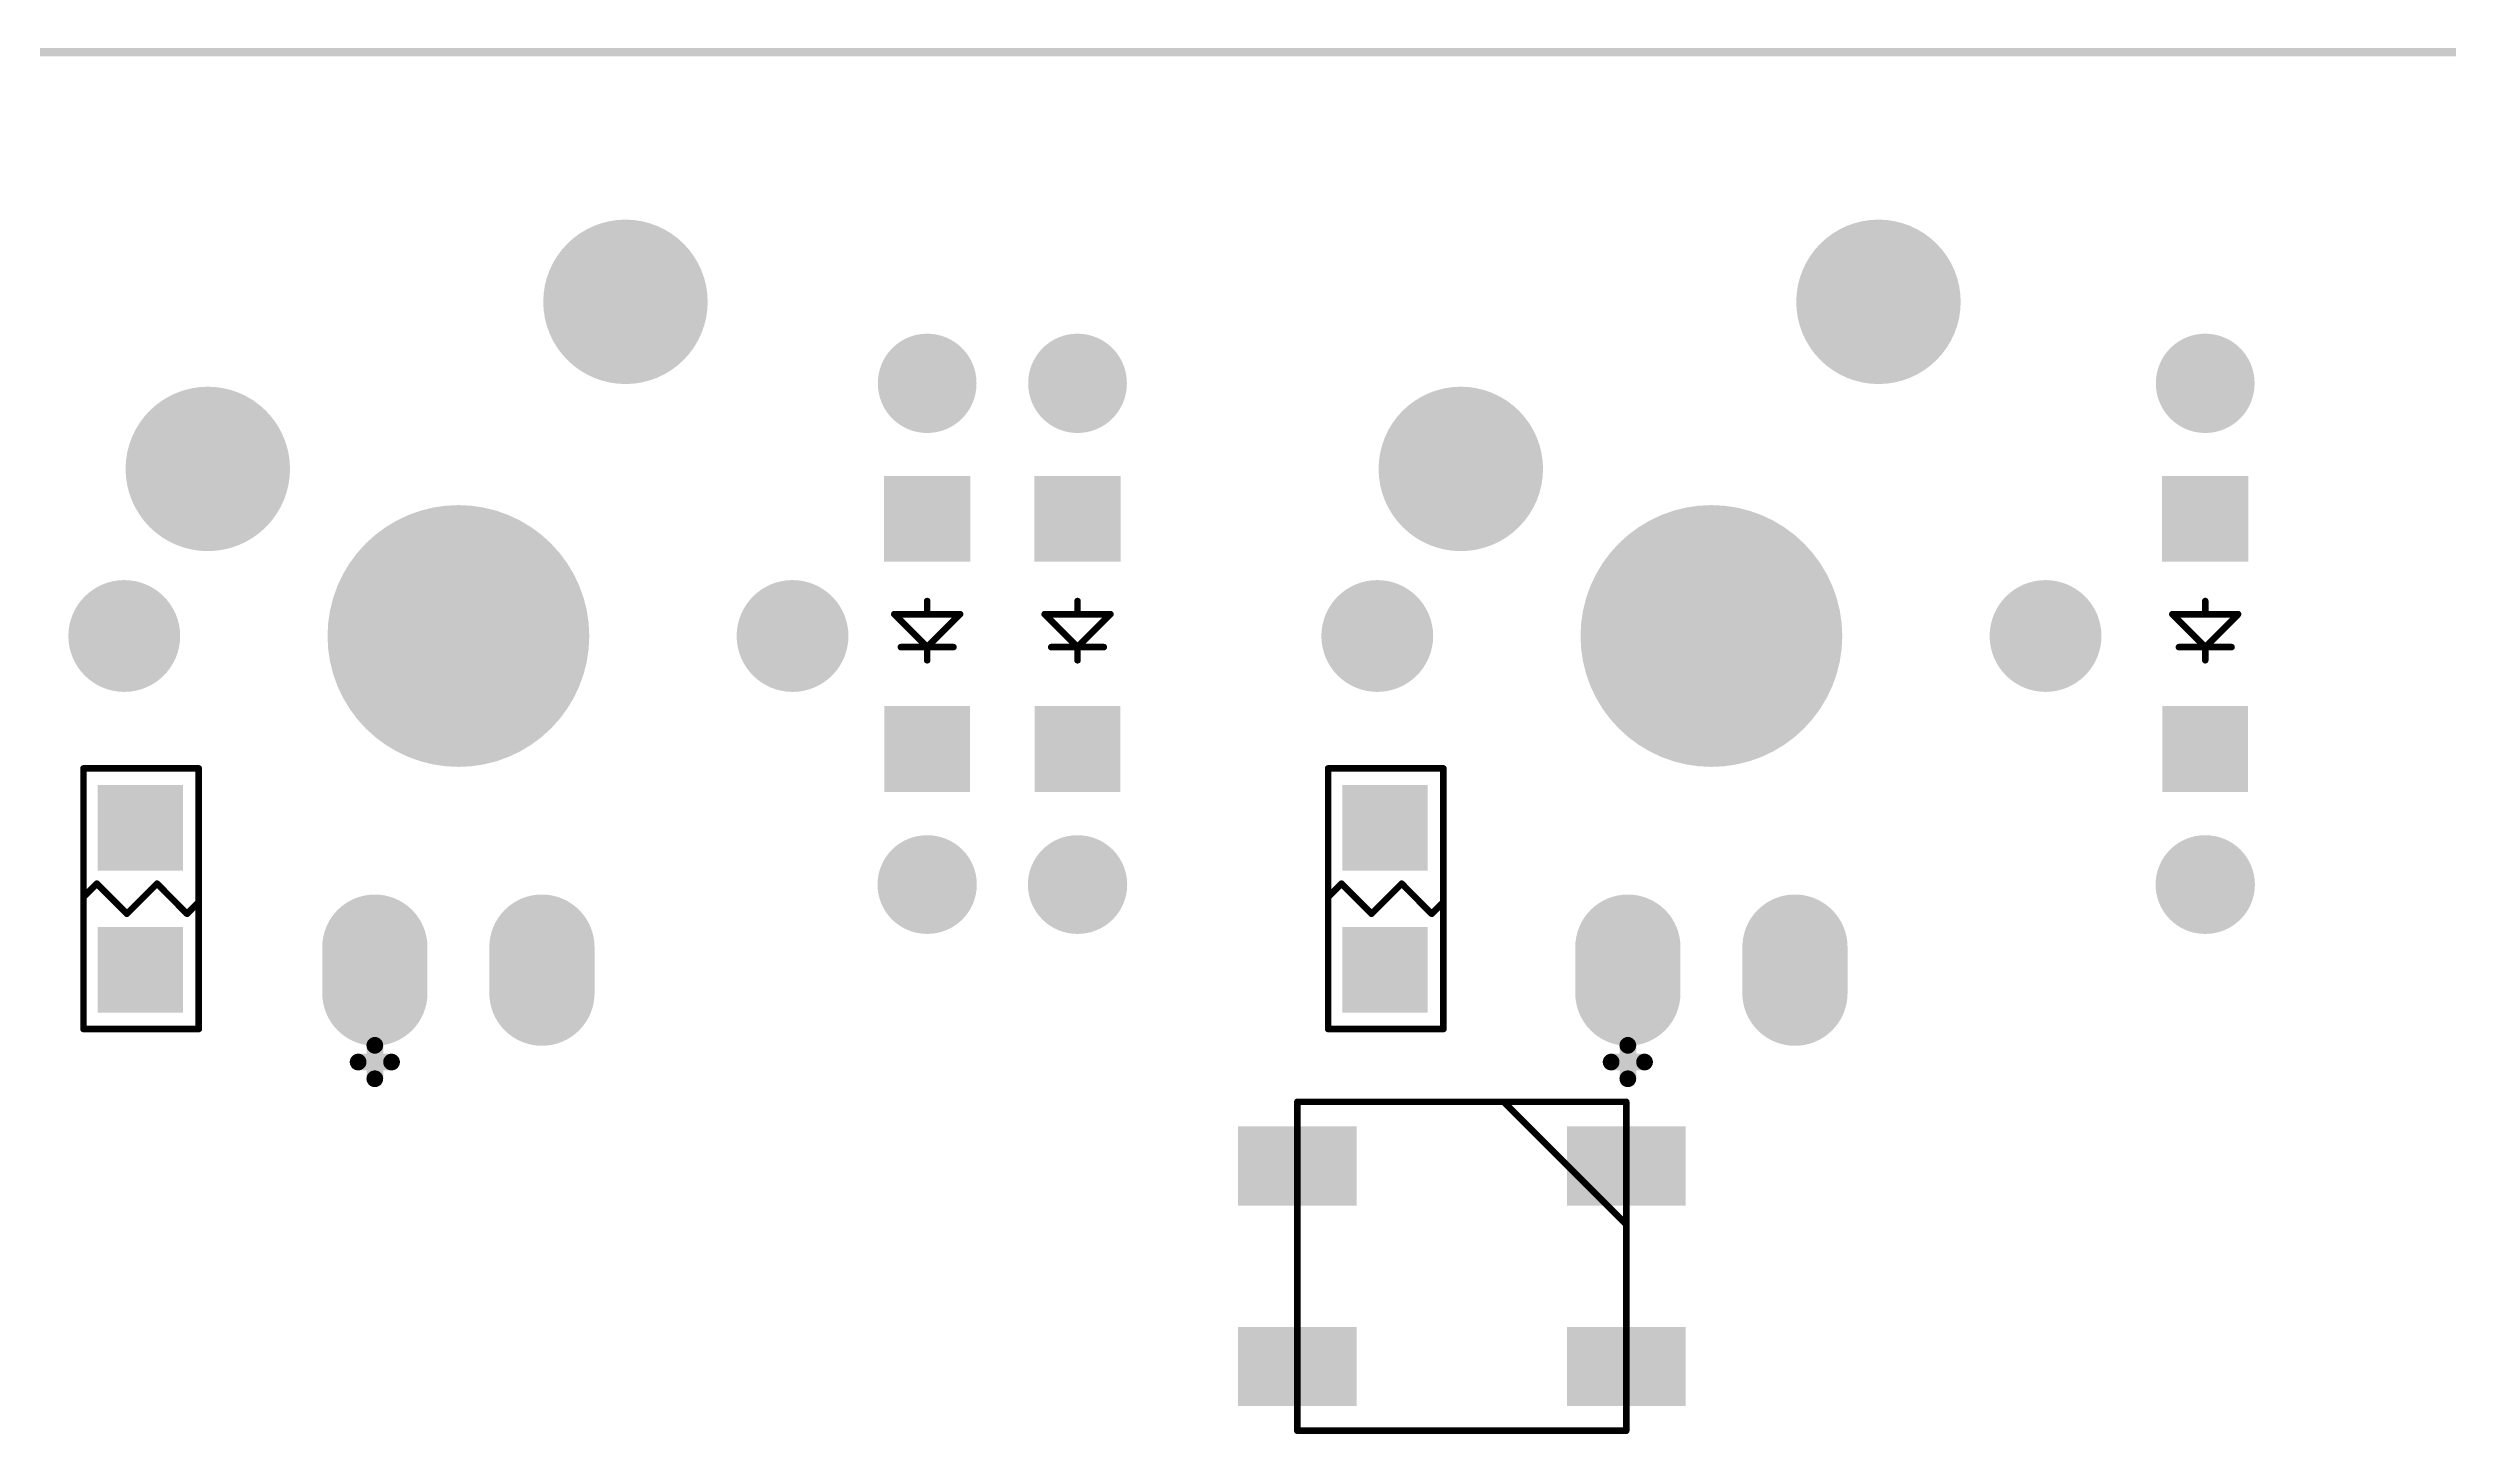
# Model space of a CAD drawing. Extents: x 407 to 769, y 688 to 804.
# Drawn here: x 448.61 to 485.09, y 781.6 to 802.67 of the extents above; entities that cross this region are included whole.
import ezdxf

# ---------------------------------------------------------------- set-up
doc = ezdxf.new("R2010")
doc.units = 0
doc.layers.get('0').update_dxf_attribs({"linetype": 'CONTINUOUS'})
for name, color, linetype in [('BOTTOMOVERLAY', 54, 'CONTINUOUS'), ('BOTTOMPASTE', 16, 'CONTINUOUS'), ('BOTTOMSOLDER', 6, 'CONTINUOUS'), ('KEEPOUTLAYER', 6, 'CONTINUOUS'), ('MULTILAYER', 9, 'CONTINUOUS'), ('TOPSOLDER', 216, 'CONTINUOUS')]:
    doc.layers.add(name, color=color, linetype=linetype)

# ---------------------------------------------------------------- blocks, each defined once
blk = doc.blocks.new('IN4148G_B_119')
at = {"layer": 'BOTTOMOVERLAY', "const_width": 0.1}
for points in [[(0, 0.4), (0, 0.2)], [(0, 0.2), (-0.5, -0.3)], [(0.4, 0.2), (-0.4, 0.2)], [(0.5, -0.3), (0, 0.2)], [(0.5, -0.3), (-0.5, -0.3)], [(0, -0.3), (0, -0.5)]]:
    blk.add_lwpolyline(points, dxfattribs=at)
at = {"layer": 'BOTTOMOVERLAY', "const_width": 0.05}
for points in [[(-0.025, 0.4, 1), (0.025, 0.4, 1)], [(-0.425, 0.2, 1), (-0.375, 0.2, 1)], [(-0.025, 0.2, 1), (0.025, 0.2, 1)], [(-0.025, 0.2, 1), (0.025, 0.2, 1)], [(-0.025, 0.2, 1), (0.025, 0.2, 1)], [(0.375, 0.2, 1), (0.425, 0.2, 1)], [(-0.525, -0.3, 1), (-0.475, -0.3, 1)], [(-0.525, -0.3, 1), (-0.475, -0.3, 1)], [(-0.025, -0.3, 1), (0.025, -0.3, 1)], [(0.475, -0.3, 1), (0.525, -0.3, 1)], [(0.475, -0.3, 1), (0.525, -0.3, 1)], [(-0.025, -0.5, 1), (0.025, -0.5, 1)]]:
    blk.add_lwpolyline(points, format="xyb", close=True, dxfattribs=at)
at = {"layer": 'BOTTOMPASTE'}
for points in [[(-0.65, 1.095), (0.65, 1.095), (-0.65, 2.405), (0.65, 2.405)], [(-0.655, -2.4), (0.655, -2.4), (-0.655, -1.1), (0.655, -1.1)]]:
    blk.add_solid(points, dxfattribs=at)
at = {"layer": 'BOTTOMSOLDER', "const_width": 1.5}
for points in [[(0.005, 3.81), (-0.005, 3.81)], [(0, -3.805), (0, -3.815)]]:
    blk.add_lwpolyline(points, dxfattribs=at)
at = {"layer": 'BOTTOMSOLDER', "const_width": 0.75}
for points in [[(-0.38, 3.81, 1), (0.37, 3.81, 1)], [(-0.37, 3.81, 1), (0.38, 3.81, 1)], [(-0.375, -3.805, 1), (0.375, -3.805, 1)], [(-0.375, -3.815, 1), (0.375, -3.815, 1)]]:
    blk.add_lwpolyline(points, format="xyb", close=True, dxfattribs=at)
at = {"layer": 'BOTTOMSOLDER'}
for points in [[(-0.65, 1.095), (0.65, 1.095), (-0.65, 2.405), (0.65, 2.405)], [(-0.655, -2.4), (0.655, -2.4), (-0.655, -1.1), (0.655, -1.1)]]:
    blk.add_solid(points, dxfattribs=at)
at = {"layer": 'MULTILAYER', "const_width": 1.5}
for points in [[(0.005, 3.81), (-0.005, 3.81)], [(0, -3.805), (0, -3.815)]]:
    blk.add_lwpolyline(points, dxfattribs=at)
at = {"layer": 'MULTILAYER', "const_width": 0.75}
for points in [[(-0.38, 3.81, 1), (0.37, 3.81, 1)], [(-0.37, 3.81, 1), (0.38, 3.81, 1)], [(-0.375, -3.805, 1), (0.375, -3.805, 1)], [(-0.375, -3.815, 1), (0.375, -3.815, 1)]]:
    blk.add_lwpolyline(points, format="xyb", close=True, dxfattribs=at)
blk = doc.blocks.new('IN4148G_B_120')
at = {"layer": 'BOTTOMOVERLAY', "const_width": 0.1}
for points in [[(0, 0.4), (0, 0.2)], [(0, 0.2), (-0.5, -0.3)], [(0.4, 0.2), (-0.4, 0.2)], [(0.5, -0.3), (0, 0.2)], [(0.5, -0.3), (-0.5, -0.3)], [(0, -0.3), (0, -0.5)]]:
    blk.add_lwpolyline(points, dxfattribs=at)
at = {"layer": 'BOTTOMOVERLAY', "const_width": 0.05}
for points in [[(-0.025, 0.4, 1), (0.025, 0.4, 1)], [(-0.425, 0.2, 1), (-0.375, 0.2, 1)], [(-0.025, 0.2, 1), (0.025, 0.2, 1)], [(-0.025, 0.2, 1), (0.025, 0.2, 1)], [(-0.025, 0.2, 1), (0.025, 0.2, 1)], [(0.375, 0.2, 1), (0.425, 0.2, 1)], [(-0.525, -0.3, 1), (-0.475, -0.3, 1)], [(-0.525, -0.3, 1), (-0.475, -0.3, 1)], [(-0.025, -0.3, 1), (0.025, -0.3, 1)], [(0.475, -0.3, 1), (0.525, -0.3, 1)], [(0.475, -0.3, 1), (0.525, -0.3, 1)], [(-0.025, -0.5, 1), (0.025, -0.5, 1)]]:
    blk.add_lwpolyline(points, format="xyb", close=True, dxfattribs=at)
at = {"layer": 'BOTTOMPASTE'}
for points in [[(-0.65, 1.095), (0.65, 1.095), (-0.65, 2.405), (0.65, 2.405)], [(-0.655, -2.4), (0.655, -2.4), (-0.655, -1.1), (0.655, -1.1)]]:
    blk.add_solid(points, dxfattribs=at)
at = {"layer": 'BOTTOMSOLDER', "const_width": 1.5}
for points in [[(0.005, 3.81), (-0.005, 3.81)], [(0, -3.805), (0, -3.815)]]:
    blk.add_lwpolyline(points, dxfattribs=at)
at = {"layer": 'BOTTOMSOLDER', "const_width": 0.75}
for points in [[(-0.38, 3.81, 1), (0.37, 3.81, 1)], [(-0.37, 3.81, 1), (0.38, 3.81, 1)], [(-0.375, -3.805, 1), (0.375, -3.805, 1)], [(-0.375, -3.815, 1), (0.375, -3.815, 1)]]:
    blk.add_lwpolyline(points, format="xyb", close=True, dxfattribs=at)
at = {"layer": 'BOTTOMSOLDER'}
for points in [[(-0.65, 1.095), (0.65, 1.095), (-0.65, 2.405), (0.65, 2.405)], [(-0.655, -2.4), (0.655, -2.4), (-0.655, -1.1), (0.655, -1.1)]]:
    blk.add_solid(points, dxfattribs=at)
at = {"layer": 'MULTILAYER', "const_width": 1.5}
for points in [[(0.005, 3.81), (-0.005, 3.81)], [(0, -3.805), (0, -3.815)]]:
    blk.add_lwpolyline(points, dxfattribs=at)
at = {"layer": 'MULTILAYER', "const_width": 0.75}
for points in [[(-0.38, 3.81, 1), (0.37, 3.81, 1)], [(-0.37, 3.81, 1), (0.38, 3.81, 1)], [(-0.375, -3.805, 1), (0.375, -3.805, 1)], [(-0.375, -3.815, 1), (0.375, -3.815, 1)]]:
    blk.add_lwpolyline(points, format="xyb", close=True, dxfattribs=at)
blk = doc.blocks.new('IN4148G_B_121')
at = {"layer": 'BOTTOMOVERLAY', "const_width": 0.1}
for points in [[(0, 0.4), (0, 0.2)], [(0, 0.2), (-0.5, -0.3)], [(0.4, 0.2), (-0.4, 0.2)], [(0.5, -0.3), (0, 0.2)], [(0.5, -0.3), (-0.5, -0.3)], [(0, -0.3), (0, -0.5)]]:
    blk.add_lwpolyline(points, dxfattribs=at)
at = {"layer": 'BOTTOMOVERLAY', "const_width": 0.05}
for points in [[(-0.025, 0.4, 1), (0.025, 0.4, 1)], [(-0.425, 0.2, 1), (-0.375, 0.2, 1)], [(-0.025, 0.2, 1), (0.025, 0.2, 1)], [(-0.025, 0.2, 1), (0.025, 0.2, 1)], [(-0.025, 0.2, 1), (0.025, 0.2, 1)], [(0.375, 0.2, 1), (0.425, 0.2, 1)], [(-0.525, -0.3, 1), (-0.475, -0.3, 1)], [(-0.525, -0.3, 1), (-0.475, -0.3, 1)], [(-0.025, -0.3, 1), (0.025, -0.3, 1)], [(0.475, -0.3, 1), (0.525, -0.3, 1)], [(0.475, -0.3, 1), (0.525, -0.3, 1)], [(-0.025, -0.5, 1), (0.025, -0.5, 1)]]:
    blk.add_lwpolyline(points, format="xyb", close=True, dxfattribs=at)
at = {"layer": 'BOTTOMPASTE'}
for points in [[(-0.65, 1.095), (0.65, 1.095), (-0.65, 2.405), (0.65, 2.405)], [(-0.655, -2.4), (0.655, -2.4), (-0.655, -1.1), (0.655, -1.1)]]:
    blk.add_solid(points, dxfattribs=at)
at = {"layer": 'BOTTOMSOLDER', "const_width": 1.5}
for points in [[(0.005, 3.81), (-0.005, 3.81)], [(0, -3.805), (0, -3.815)]]:
    blk.add_lwpolyline(points, dxfattribs=at)
at = {"layer": 'BOTTOMSOLDER', "const_width": 0.75}
for points in [[(-0.38, 3.81, 1), (0.37, 3.81, 1)], [(-0.37, 3.81, 1), (0.38, 3.81, 1)], [(-0.375, -3.805, 1), (0.375, -3.805, 1)], [(-0.375, -3.815, 1), (0.375, -3.815, 1)]]:
    blk.add_lwpolyline(points, format="xyb", close=True, dxfattribs=at)
at = {"layer": 'BOTTOMSOLDER'}
for points in [[(-0.65, 1.095), (0.65, 1.095), (-0.65, 2.405), (0.65, 2.405)], [(-0.655, -2.4), (0.655, -2.4), (-0.655, -1.1), (0.655, -1.1)]]:
    blk.add_solid(points, dxfattribs=at)
at = {"layer": 'MULTILAYER', "const_width": 1.5}
for points in [[(0.005, 3.81), (-0.005, 3.81)], [(0, -3.805), (0, -3.815)]]:
    blk.add_lwpolyline(points, dxfattribs=at)
at = {"layer": 'MULTILAYER', "const_width": 0.75}
for points in [[(-0.38, 3.81, 1), (0.37, 3.81, 1)], [(-0.37, 3.81, 1), (0.38, 3.81, 1)], [(-0.375, -3.805, 1), (0.375, -3.805, 1)], [(-0.375, -3.815, 1), (0.375, -3.815, 1)]]:
    blk.add_lwpolyline(points, format="xyb", close=True, dxfattribs=at)
blk = doc.blocks.new('RGB_WS2812B_B_153')
at = {"layer": 'BOTTOMOVERLAY', "const_width": 0.1}
for points in [[(-2.5, 0), (-2.5, 2.5)], [(-2.5, 2.5), (2.5, 2.5)], [(0.635, 2.5), (2.5, 0.635)], [(2.5, -2.5), (2.5, 2.5)], [(-2.5, -2.5), (-2.5, 0)], [(-2.5, -2.5), (0, -2.5)], [(0, -2.5), (2.5, -2.5)]]:
    blk.add_lwpolyline(points, dxfattribs=at)
at = {"layer": 'BOTTOMOVERLAY', "const_width": 0.05}
for points in [[(-2.525, 2.5, 1), (-2.475, 2.5, 1)], [(-2.525, 2.5, 1), (-2.475, 2.5, 1)], [(0.61, 2.5, 1), (0.66, 2.5, 1)], [(2.475, 2.5, 1), (2.525, 2.5, 1)], [(2.475, 2.5, 1), (2.525, 2.5, 1)], [(2.475, 0.635, 1), (2.525, 0.635, 1)], [(-2.525, 0, 1), (-2.475, 0, 1)], [(-2.525, 0, 1), (-2.475, 0, 1)], [(-2.525, -2.5, 1), (-2.475, -2.5, 1)], [(-2.525, -2.5, 1), (-2.475, -2.5, 1)], [(-0.025, -2.5, 1), (0.025, -2.5, 1)], [(-0.025, -2.5, 1), (0.025, -2.5, 1)], [(2.475, -2.5, 1), (2.525, -2.5, 1)], [(2.475, -2.5, 1), (2.525, -2.5, 1)]]:
    blk.add_lwpolyline(points, format="xyb", close=True, dxfattribs=at)
at = {"layer": 'BOTTOMPASTE'}
for points in [[(-3.3, 1.024), (-1.7, 1.024), (-3.3, 2.024), (-1.7, 2.024)], [(1.7, 1.024), (3.3, 1.024), (1.7, 2.024), (3.3, 2.024)], [(-3.3, -2.024), (-1.7, -2.024), (-3.3, -1.024), (-1.7, -1.024)], [(1.7, -2.024), (3.3, -2.024), (1.7, -1.024), (3.3, -1.024)]]:
    blk.add_solid(points, dxfattribs=at)
at = {"layer": 'BOTTOMSOLDER'}
for points in [[(-3.402, 0.922), (-1.598, 0.922), (-3.402, 2.126), (-1.598, 2.126)], [(1.598, 0.922), (3.402, 0.922), (1.598, 2.126), (3.402, 2.126)], [(-3.402, -2.126), (-1.598, -2.126), (-3.402, -0.922), (-1.598, -0.922)], [(1.598, -2.126), (3.402, -2.126), (1.598, -0.922), (3.402, -0.922)]]:
    blk.add_solid(points, dxfattribs=at)
blk = doc.blocks.new('R0805_B_194')
at = {"layer": 'BOTTOMOVERLAY', "const_width": 0.1}
for points in [[(-0.889, 1.981), (0.864, 1.981)], [(-0.889, -1.981), (-0.889, 1.981)], [(0.864, -1.981), (0.864, 1.981)], [(-0.889, 0.025), (-0.686, 0.229)], [(-0.686, 0.229), (-0.229, -0.229)], [(-0.229, -0.229), (0, 0)], [(0, 0), (0.229, 0.229)], [(0.229, 0.229), (0.686, -0.229)], [(0.686, -0.229), (0.864, -0.051)], [(-0.889, -1.981), (0.864, -1.981)]]:
    blk.add_lwpolyline(points, dxfattribs=at)
at = {"layer": 'BOTTOMOVERLAY', "const_width": 0.05}
for points in [[(-0.914, 1.981, 1), (-0.864, 1.981, 1)], [(-0.914, 1.981, 1), (-0.864, 1.981, 1)], [(0.839, 1.981, 1), (0.889, 1.981, 1)], [(0.839, 1.981, 1), (0.889, 1.981, 1)], [(-0.914, 0.025, 1), (-0.864, 0.025, 1)], [(-0.711, 0.229, 1), (-0.661, 0.229, 1)], [(-0.711, 0.229, 1), (-0.661, 0.229, 1)], [(-0.025, 0, 1), (0.025, 0, 1)], [(-0.025, 0, 1), (0.025, 0, 1)], [(0.204, 0.229, 1), (0.254, 0.229, 1)], [(0.204, 0.229, 1), (0.254, 0.229, 1)], [(-0.254, -0.229, 1), (-0.204, -0.229, 1)], [(-0.254, -0.229, 1), (-0.204, -0.229, 1)], [(0.661, -0.229, 1), (0.711, -0.229, 1)], [(0.661, -0.229, 1), (0.711, -0.229, 1)], [(0.839, -0.051, 1), (0.889, -0.051, 1)], [(-0.914, -1.981, 1), (-0.864, -1.981, 1)], [(-0.914, -1.981, 1), (-0.864, -1.981, 1)], [(0.839, -1.981, 1), (0.889, -1.981, 1)], [(0.839, -1.981, 1), (0.889, -1.981, 1)]]:
    blk.add_lwpolyline(points, format="xyb", close=True, dxfattribs=at)
at = {"layer": 'BOTTOMPASTE'}
for points in [[(0.625, 0.428), (0.625, 1.728), (-0.675, 0.428), (-0.675, 1.728)], [(0.625, -1.731), (0.625, -0.431), (-0.675, -1.731), (-0.675, -0.431)]]:
    blk.add_solid(points, dxfattribs=at)
at = {"layer": 'BOTTOMSOLDER'}
for points in [[(0.625, 0.428), (0.625, 1.728), (-0.675, 0.428), (-0.675, 1.728)], [(0.625, -1.731), (0.625, -0.431), (-0.675, -1.731), (-0.675, -0.431)]]:
    blk.add_solid(points, dxfattribs=at)
blk = doc.blocks.new('R0805_B_195')
at = {"layer": 'BOTTOMOVERLAY', "const_width": 0.1}
for points in [[(-0.889, 1.981), (0.864, 1.981)], [(-0.889, -1.981), (-0.889, 1.981)], [(0.864, -1.981), (0.864, 1.981)], [(-0.889, 0.025), (-0.686, 0.229)], [(-0.686, 0.229), (-0.229, -0.229)], [(-0.229, -0.229), (0, 0)], [(0, 0), (0.229, 0.229)], [(0.229, 0.229), (0.686, -0.229)], [(0.686, -0.229), (0.864, -0.051)], [(-0.889, -1.981), (0.864, -1.981)]]:
    blk.add_lwpolyline(points, dxfattribs=at)
at = {"layer": 'BOTTOMOVERLAY', "const_width": 0.05}
for points in [[(-0.914, 1.981, 1), (-0.864, 1.981, 1)], [(-0.914, 1.981, 1), (-0.864, 1.981, 1)], [(0.839, 1.981, 1), (0.889, 1.981, 1)], [(0.839, 1.981, 1), (0.889, 1.981, 1)], [(-0.914, 0.025, 1), (-0.864, 0.025, 1)], [(-0.711, 0.229, 1), (-0.661, 0.229, 1)], [(-0.711, 0.229, 1), (-0.661, 0.229, 1)], [(-0.025, 0, 1), (0.025, 0, 1)], [(-0.025, 0, 1), (0.025, 0, 1)], [(0.204, 0.229, 1), (0.254, 0.229, 1)], [(0.204, 0.229, 1), (0.254, 0.229, 1)], [(-0.254, -0.229, 1), (-0.204, -0.229, 1)], [(-0.254, -0.229, 1), (-0.204, -0.229, 1)], [(0.661, -0.229, 1), (0.711, -0.229, 1)], [(0.661, -0.229, 1), (0.711, -0.229, 1)], [(0.839, -0.051, 1), (0.889, -0.051, 1)], [(-0.914, -1.981, 1), (-0.864, -1.981, 1)], [(-0.914, -1.981, 1), (-0.864, -1.981, 1)], [(0.839, -1.981, 1), (0.889, -1.981, 1)], [(0.839, -1.981, 1), (0.889, -1.981, 1)]]:
    blk.add_lwpolyline(points, format="xyb", close=True, dxfattribs=at)
at = {"layer": 'BOTTOMPASTE'}
for points in [[(0.625, 0.428), (0.625, 1.728), (-0.675, 0.428), (-0.675, 1.728)], [(0.625, -1.731), (0.625, -0.431), (-0.675, -1.731), (-0.675, -0.431)]]:
    blk.add_solid(points, dxfattribs=at)
at = {"layer": 'BOTTOMSOLDER'}
for points in [[(0.625, 0.428), (0.625, 1.728), (-0.675, 0.428), (-0.675, 1.728)], [(0.625, -1.731), (0.625, -0.431), (-0.675, -1.731), (-0.675, -0.431)]]:
    blk.add_solid(points, dxfattribs=at)
blk = doc.blocks.new('MX1UP__B_325')
at = {"layer": 'BOTTOMOVERLAY', "const_width": 0.254}
for points in [[(-1.27, -6.731), (-1.27, -6.223)], [(-1.524, -6.477), (-1.016, -6.477)]]:
    blk.add_lwpolyline(points, dxfattribs=at)
at = {"layer": 'BOTTOMOVERLAY', "const_width": 0.127}
for points in [[(-1.334, -6.223, 1), (-1.207, -6.223, 1)], [(-1.588, -6.477, 1), (-1.461, -6.477, 1)], [(-1.08, -6.477, 1), (-0.953, -6.477, 1)], [(-1.334, -6.731, 1), (-1.207, -6.731, 1)]]:
    blk.add_lwpolyline(points, format="xyb", close=True, dxfattribs=at)
at = {"layer": 'BOTTOMSOLDER'}
for points, const_width in [([(1.915, 5.08, 1), (3.165, 5.08, 1)], 1.25), ([(-4.435, 2.54, 1), (-3.185, 2.54, 1)], 1.25), ([(-0.995, 0, 1), (0.995, 0, 1)], 1.99), ([(-5.505, 0, 1), (-4.655, 0, 1)], 0.85), ([(4.655, 0, 1), (5.505, 0, 1)], 0.85), ([(-1.67, -4.73, 1), (-0.87, -4.73, 1)], 0.8), ([(0.87, -4.73, 1), (1.67, -4.73, 1)], 0.8), ([(-1.67, -5.43, 1), (-0.87, -5.43, 1)], 0.8), ([(0.87, -5.43, 1), (1.67, -5.43, 1)], 0.8)]:
    blk.add_lwpolyline(points, format="xyb", close=True, dxfattribs=dict(at, const_width=const_width))
at = {"layer": 'BOTTOMSOLDER', "const_width": 1.6}
for points in [[(-1.27, -5.43), (-1.27, -4.73)], [(1.27, -5.43), (1.27, -4.73)]]:
    blk.add_lwpolyline(points, dxfattribs=at)
at = {"layer": 'MULTILAYER'}
for points, const_width in [([(1.915, 5.08, 1), (3.165, 5.08, 1)], 1.25), ([(-4.435, 2.54, 1), (-3.185, 2.54, 1)], 1.25), ([(-0.995, 0, 1), (0.995, 0, 1)], 1.99), ([(-5.505, 0, 1), (-4.655, 0, 1)], 0.85), ([(4.655, 0, 1), (5.505, 0, 1)], 0.85), ([(-1.67, -4.73, 1), (-0.87, -4.73, 1)], 0.8), ([(0.87, -4.73, 1), (1.67, -4.73, 1)], 0.8), ([(-1.67, -5.43, 1), (-0.87, -5.43, 1)], 0.8), ([(0.87, -5.43, 1), (1.67, -5.43, 1)], 0.8)]:
    blk.add_lwpolyline(points, format="xyb", close=True, dxfattribs=dict(at, const_width=const_width))
at = {"layer": 'MULTILAYER', "const_width": 1.6}
for points in [[(-1.27, -5.43), (-1.27, -4.73)], [(1.27, -5.43), (1.27, -4.73)]]:
    blk.add_lwpolyline(points, dxfattribs=at)
at = {"layer": 'TOPSOLDER'}
for points, const_width in [([(1.915, 5.08, 1), (3.165, 5.08, 1)], 1.25), ([(-4.435, 2.54, 1), (-3.185, 2.54, 1)], 1.25), ([(-0.995, 0, 1), (0.995, 0, 1)], 1.99), ([(-5.505, 0, 1), (-4.655, 0, 1)], 0.85), ([(4.655, 0, 1), (5.505, 0, 1)], 0.85), ([(-1.67, -4.73, 1), (-0.87, -4.73, 1)], 0.8), ([(0.87, -4.73, 1), (1.67, -4.73, 1)], 0.8), ([(-1.67, -5.43, 1), (-0.87, -5.43, 1)], 0.8), ([(0.87, -5.43, 1), (1.67, -5.43, 1)], 0.8)]:
    blk.add_lwpolyline(points, format="xyb", close=True, dxfattribs=dict(at, const_width=const_width))
at = {"layer": 'TOPSOLDER', "const_width": 1.6}
for points in [[(-1.27, -5.43), (-1.27, -4.73)], [(1.27, -5.43), (1.27, -4.73)]]:
    blk.add_lwpolyline(points, dxfattribs=at)
blk = doc.blocks.new('MX1UP__B_326')
at = {"layer": 'BOTTOMOVERLAY', "const_width": 0.254}
for points in [[(-1.27, -6.731), (-1.27, -6.223)], [(-1.524, -6.477), (-1.016, -6.477)]]:
    blk.add_lwpolyline(points, dxfattribs=at)
at = {"layer": 'BOTTOMOVERLAY', "const_width": 0.127}
for points in [[(-1.334, -6.223, 1), (-1.207, -6.223, 1)], [(-1.588, -6.477, 1), (-1.461, -6.477, 1)], [(-1.08, -6.477, 1), (-0.953, -6.477, 1)], [(-1.334, -6.731, 1), (-1.207, -6.731, 1)]]:
    blk.add_lwpolyline(points, format="xyb", close=True, dxfattribs=at)
at = {"layer": 'BOTTOMSOLDER'}
for points, const_width in [([(1.915, 5.08, 1), (3.165, 5.08, 1)], 1.25), ([(-4.435, 2.54, 1), (-3.185, 2.54, 1)], 1.25), ([(-0.995, 0, 1), (0.995, 0, 1)], 1.99), ([(-5.505, 0, 1), (-4.655, 0, 1)], 0.85), ([(4.655, 0, 1), (5.505, 0, 1)], 0.85), ([(-1.67, -4.73, 1), (-0.87, -4.73, 1)], 0.8), ([(0.87, -4.73, 1), (1.67, -4.73, 1)], 0.8), ([(-1.67, -5.43, 1), (-0.87, -5.43, 1)], 0.8), ([(0.87, -5.43, 1), (1.67, -5.43, 1)], 0.8)]:
    blk.add_lwpolyline(points, format="xyb", close=True, dxfattribs=dict(at, const_width=const_width))
at = {"layer": 'BOTTOMSOLDER', "const_width": 1.6}
for points in [[(-1.27, -5.43), (-1.27, -4.73)], [(1.27, -5.43), (1.27, -4.73)]]:
    blk.add_lwpolyline(points, dxfattribs=at)
at = {"layer": 'MULTILAYER'}
for points, const_width in [([(1.915, 5.08, 1), (3.165, 5.08, 1)], 1.25), ([(-4.435, 2.54, 1), (-3.185, 2.54, 1)], 1.25), ([(-0.995, 0, 1), (0.995, 0, 1)], 1.99), ([(-5.505, 0, 1), (-4.655, 0, 1)], 0.85), ([(4.655, 0, 1), (5.505, 0, 1)], 0.85), ([(-1.67, -4.73, 1), (-0.87, -4.73, 1)], 0.8), ([(0.87, -4.73, 1), (1.67, -4.73, 1)], 0.8), ([(-1.67, -5.43, 1), (-0.87, -5.43, 1)], 0.8), ([(0.87, -5.43, 1), (1.67, -5.43, 1)], 0.8)]:
    blk.add_lwpolyline(points, format="xyb", close=True, dxfattribs=dict(at, const_width=const_width))
at = {"layer": 'MULTILAYER', "const_width": 1.6}
for points in [[(-1.27, -5.43), (-1.27, -4.73)], [(1.27, -5.43), (1.27, -4.73)]]:
    blk.add_lwpolyline(points, dxfattribs=at)
at = {"layer": 'TOPSOLDER'}
for points, const_width in [([(1.915, 5.08, 1), (3.165, 5.08, 1)], 1.25), ([(-4.435, 2.54, 1), (-3.185, 2.54, 1)], 1.25), ([(-0.995, 0, 1), (0.995, 0, 1)], 1.99), ([(-5.505, 0, 1), (-4.655, 0, 1)], 0.85), ([(4.655, 0, 1), (5.505, 0, 1)], 0.85), ([(-1.67, -4.73, 1), (-0.87, -4.73, 1)], 0.8), ([(0.87, -4.73, 1), (1.67, -4.73, 1)], 0.8), ([(-1.67, -5.43, 1), (-0.87, -5.43, 1)], 0.8), ([(0.87, -5.43, 1), (1.67, -5.43, 1)], 0.8)]:
    blk.add_lwpolyline(points, format="xyb", close=True, dxfattribs=dict(at, const_width=const_width))
at = {"layer": 'TOPSOLDER', "const_width": 1.6}
for points in [[(-1.27, -5.43), (-1.27, -4.73)], [(1.27, -5.43), (1.27, -4.73)]]:
    blk.add_lwpolyline(points, dxfattribs=at)

msp = doc.modelspace()

# ---------------------------------------------------------------- linework, layer by layer
at = {"layer": 'KEEPOUTLAYER', "const_width": 0.127}
msp.add_lwpolyline([(439.946, 802.606), (574.088, 802.606)], dxfattribs=at)

# ---------------------------------------------------------------- block references
for name, p in [('MX1UP__B_326', (454.846, 793.731)), ('MX1UP__B_325', (473.896, 793.731)), ('RGB_WS2812B_B_153', (470.101, 784.149))]:
    msp.add_blockref(name, p)
for name, p, rotation in [('IN4148G_B_121', (461.973, 793.762), 180), ('IN4148G_B_120', (464.259, 793.762), 180), ('IN4148G_B_119', (481.404, 793.762), 180), ('R0805_B_195', (450.035, 789.737), 360), ('R0805_B_194', (468.958, 789.737), 360)]:
    msp.add_blockref(name, p, dxfattribs=dict(rotation=rotation))

# ---------------------------------------------------------------- texts
at = {"layer": 'BOTTOMOVERLAY', "text_generation_flag": 2}
for s, rotation, p in [('D77', 360, (463.116, 798.969)), ('D78', 360, (465.402, 798.969)), ('D79', 360, (482.547, 798.969)), ('F2', 180, (453.957, 791.318)), ('F3', 180, (473.007, 791.318)), ('R85', 180, (467.688, 786.816)), ('R84', 360, (451.051, 786.486))]:
    msp.add_text(s, height=0.001, rotation=rotation, dxfattribs=at).set_placement(p)

doc.saveas('drawing.dxf')
